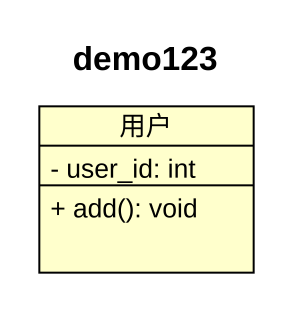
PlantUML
@startuml
title demo123
hide circle
hide empty members
skinparam classAttributeIconSize 0
class 用户 {
  - user_id: int
  + add(): void
}
@enduml
